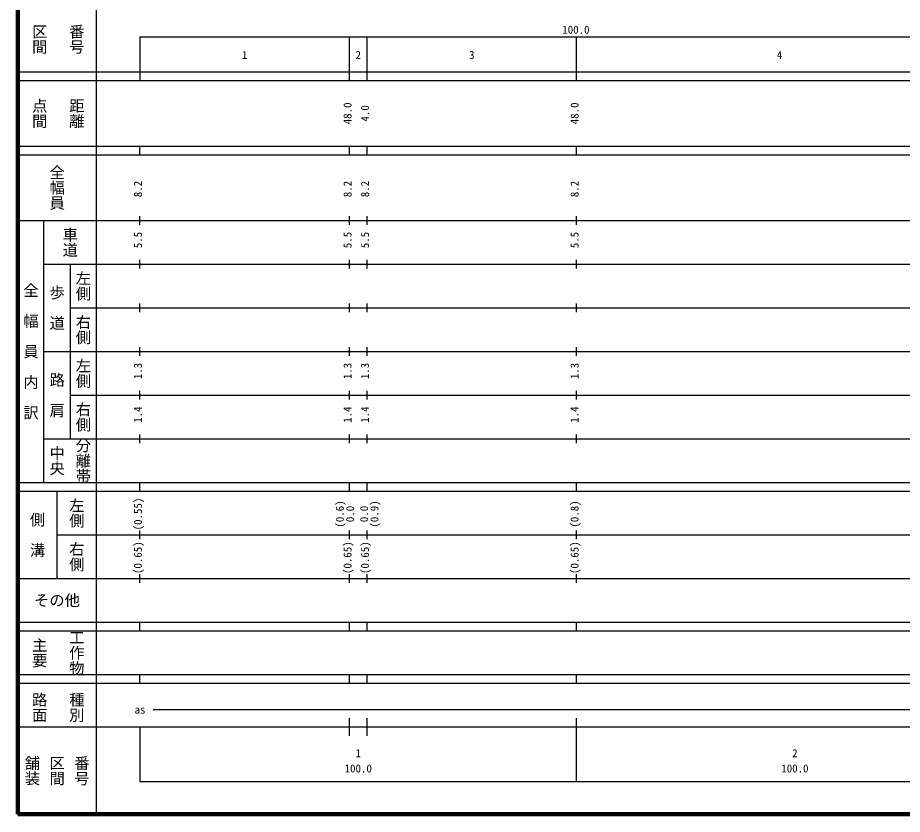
# Model space of a CAD drawing. Units: millimetres on the paper, enlarged 1000 times. Extents: x 40000 to 680000, y 20000 to 380000.
# Drawn here: x 40000 to 242596, y 20000 to 202409 of the extents above; entities that cross this region are included whole.
import ezdxf
from ezdxf.enums import TextEntityAlignment as Align

# ---------------------------------------------------------------- set-up
doc = ezdxf.new("R2010")
doc.units = ezdxf.units.MM
doc.header["$LTSCALE"] = 1000
doc.layers.add('M-TTL', color=2, linetype='Continuous', lineweight=140)
doc.layers.add('M-TTL-BAND', color=7, linetype='Continuous', lineweight=25)
doc.styles.add('@ＭＳ ゴシック', font='')
doc.styles.add('ＭＳ ゴシック', font='')
doc.styles.get('@ＭＳ ゴシック').set_extended_font_data('@MS Gothic')
doc.styles.get('ＭＳ ゴシック').set_extended_font_data('MS Gothic')

msp = doc.modelspace()

# ---------------------------------------------------------------- linework, layer by layer
at = {"layer": 'M-TTL'}
for p, q in [((40000, 380000), (40000, 20000)), ((40000, 20000), (680000, 20000))]:
    msp.add_line(p, q, dxfattribs=at)
at = {"layer": 'M-TTL-BAND'}
for p, q in [((58000, 370000), (58000, 20000)), ((68000, 198000), (579000, 198000)), ((68000, 198000), (68000, 188000)), ((116000, 188000), (116000, 198000)), ((120000, 188000), (120000, 198000)), ((168000, 188000), (168000, 198000)), ((40000, 190000), (579000, 190000)), ((40000, 188000), (579000, 188000)), ((40000, 173000), (579000, 173000)), ((68000, 171000), (68000, 173000)), ((116000, 171000), (116000, 173000)), ((120000, 171000), (120000, 173000)), ((168000, 171000), (168000, 173000)), ((40000, 171000), (579000, 171000)), ((40000, 156000), (579000, 156000)), ((46000, 96000), (46000, 156000)), ((68000, 155000), (68000, 157000)), ((116000, 155000), (116000, 157000)), ((120000, 155000), (120000, 157000)), ((168000, 155000), (168000, 157000)), ((46000, 146000), (579000, 146000)), ((52000, 146000), (52000, 106000)), ((68000, 145000), (68000, 147000)), ((116000, 145000), (116000, 147000)), ((120000, 145000), (120000, 147000)), ((168000, 145000), (168000, 147000)), ((52000, 136000), (579000, 136000)), ((68000, 135000), (68000, 137000)), ((116000, 135000), (116000, 137000)), ((120000, 135000), (120000, 137000)), ((168000, 135000), (168000, 137000)), ((46000, 126000), (579000, 126000)), ((68000, 125000), (68000, 127000)), ((116000, 125000), (116000, 127000)), ((120000, 125000), (120000, 127000)), ((168000, 125000), (168000, 127000)), ((52000, 116000), (579000, 116000)), ((68000, 115000), (68000, 117000)), ((116000, 115000), (116000, 117000)), ((120000, 115000), (120000, 117000)), ((168000, 115000), (168000, 117000)), ((46000, 106000), (579000, 106000)), ((68000, 105000), (68000, 107000)), ((116000, 105000), (116000, 107000)), ((120000, 105000), (120000, 107000)), ((168000, 105000), (168000, 107000)), ((40000, 96000), (579000, 96000)), ((68000, 94000), (68000, 96000)), ((116000, 94000), (116000, 96000)), ((120000, 94000), (120000, 96000)), ((168000, 94000), (168000, 96000)), ((40000, 94000), (579000, 94000)), ((49000, 94000), (49000, 74000)), ((49000, 84000), (579000, 84000)), ((68000, 83000), (68000, 85000)), ((116000, 83000), (116000, 85000)), ((120000, 83000), (120000, 85000)), ((168000, 83000), (168000, 85000)), ((68000, 73000), (68000, 75000)), ((116000, 73000), (116000, 75000)), ((120000, 73000), (120000, 75000)), ((168000, 73000), (168000, 75000)), ((40000, 74000), (579000, 74000)), ((40000, 64000), (579000, 64000)), ((68000, 62000), (68000, 64000)), ((116000, 62000), (116000, 64000)), ((120000, 62000), (120000, 64000)), ((168000, 62000), (168000, 64000)), ((40000, 62000), (579000, 62000)), ((40000, 52000), (579000, 52000)), ((68000, 50000), (68000, 52000)), ((116000, 50000), (116000, 52000)), ((120000, 50000), (120000, 52000)), ((168000, 50000), (168000, 52000)), ((40000, 50000), (579000, 50000)), ((71000, 44000), (474130, 44000)), ((116000, 38000), (116000, 42000)), ((120000, 38000), (120000, 42000)), ((168000, 27500), (168000, 42000)), ((40000, 40000), (579000, 40000)), ((68000, 40000), (68000, 27500)), ((68000, 27500), (579000, 27500))]:
    msp.add_line(p, q, dxfattribs=at)

# ---------------------------------------------------------------- texts
at = {"layer": 'M-TTL-BAND', "style": '@ＭＳ ゴシック'}
for s, p in [('区間', (45000, 197500)), ('番号', (53500, 197500)), ('点間', (45000, 180500)), ('距離', (53500, 180500)), ('全幅員', (49000, 163500)), ('車道', (52000, 151000)), ('左側', (55000, 141000)), ('全\u3000幅\u3000員\u3000内\u3000訳', (43000, 126000)), ('歩\u3000道', (49000, 136000)), ('右側', (55000, 131000)), ('左側', (55000, 121000)), ('路\u3000肩', (49000, 116000)), ('右側', (55000, 111000)), ('分離帯', (55000, 101000)), ('中央', (49000, 101000)), ('左側', (53500, 89000)), ('側\u3000溝', (44500, 84000)), ('右側', (53500, 79000)), ('工作物', (53500, 57000)), ('主要', (45000, 57000)), ('路面', (45000, 44500)), ('種別', (53500, 44500)), ('舗装', (43333, 30000)), ('区間', (49000, 30000)), ('番号', (54667, 30000))]:
    msp.add_text(s, height=2566, rotation=270, dxfattribs=at).set_placement(p, align=Align.MIDDLE_CENTER)
at = {"layer": 'M-TTL-BAND', "style": 'ＭＳ ゴシック'}
for s, p in [('100.0', (167844, 198195)), ('1', (92000, 192405)), ('2', (118000, 192405)), ('3', (144000, 192405)), ('4', (214500, 192405)), ('as', (68000, 42500)), ('1', (118000, 32523)), ('2', (218000, 32523)), ('100.0', (118000, 29033)), ('100.0', (218000, 29033))]:
    msp.add_text(s, height=1833, dxfattribs=at).set_placement(p, align=Align.BOTTOM_CENTER)
for s, p in [('48.0', (117000, 180500)), ('48.0', (169000, 180500)), ('4.0', (121000, 180500)), ('8.2', (69000, 163174)), ('8.2', (117000, 163174)), ('8.2', (121000, 163174)), ('8.2', (169000, 163174)), ('5.5', (69000, 151500)), ('5.5', (117000, 151500)), ('5.5', (121000, 151500)), ('5.5', (169000, 151500)), ('1.3', (69000, 121500)), ('1.3', (117000, 121500)), ('1.3', (121000, 121500)), ('1.3', (169000, 121500)), ('1.4', (69000, 111500)), ('1.4', (117000, 111500)), ('1.4', (121000, 111500)), ('1.4', (169000, 111500)), ('(0.55)', (69000, 88764)), ('(0.6)', (115232, 88764)), ('(0.9)', (123170, 88764)), ('(0.8)', (169000, 88764)), ('0.0', (117602, 88764)), ('0.0', (120800, 88764)), ('(0.65)', (69000, 78764)), ('(0.65)', (117000, 78764)), ('(0.65)', (121000, 78764)), ('(0.65)', (169000, 78764))]:
    msp.add_text(s, height=1833, rotation=90, dxfattribs=at).set_placement(p, align=Align.BOTTOM_CENTER)
msp.add_text('その他', height=2566, dxfattribs=at).set_placement((49000, 69000), align=Align.MIDDLE_CENTER)

doc.saveas('drawing.dxf')
